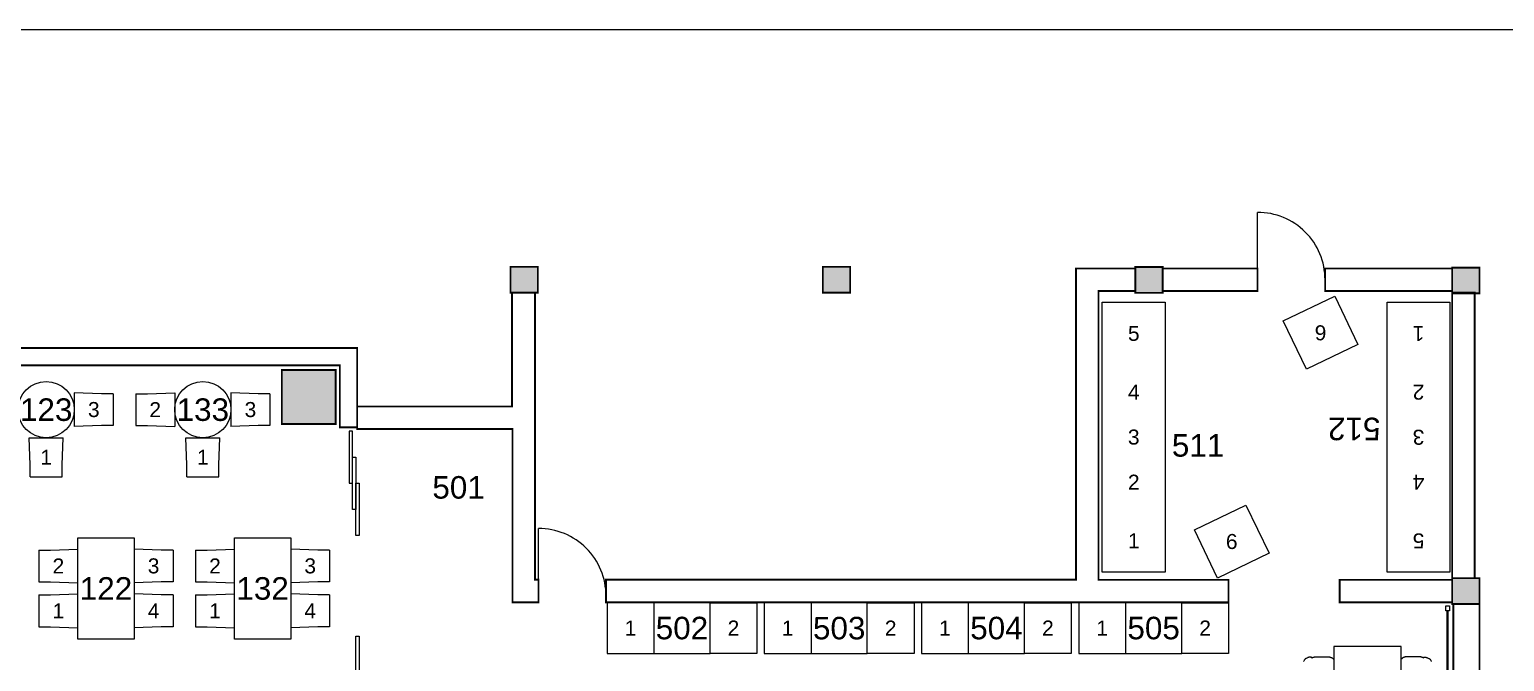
# Model space of a CAD drawing. Header units: inches. Extents: x -7053 to 899, y 8996 to 11069.
# Drawn here: x -382 to 405, y 10631 to 10968 of the extents above; entities that cross this region are included whole.
import ezdxf
from ezdxf.enums import TextEntityAlignment as Align

# ---------------------------------------------------------------- set-up
doc = ezdxf.new("R2010")
doc.units = ezdxf.units.IN
doc.header["$LTSCALE"] = 24
doc.header["$MEASUREMENT"] = 0
doc.layers.get('0').update_dxf_attribs({"linetype": 'CONTINUOUS'})
doc.layers.get('Defpoints').update_dxf_attribs({"linetype": 'CONTINUOUS'})
for name, color, linetype in [('20171023 KING ST - SIMPLIFIED FLOOR PLAN & SEATING$0$EXIST-EARLS GLAZING', 252, 'CONTINUOUS'), ('20171023 KING ST - SIMPLIFIED FLOOR PLAN & SEATING$0$EXIST-EARLS PATIO', 252, 'CONTINUOUS'), ('20171023 KING ST - SIMPLIFIED FLOOR PLAN & SEATING$0$EXIST-EARLS WALL', 252, 'CONTINUOUS'), ('20171023 KING ST - SIMPLIFIED FLOOR PLAN & SEATING$0$EXIST-EARLS WALL HATCH', 252, 'CONTINUOUS'), ('FLOOR PLAN', 252, 'CONTINUOUS')]:
    doc.layers.add(name, color=color, linetype=linetype)
doc.styles.add('BOLD_1_8', font='arial.ttf', dxfattribs={"height": 8})

# ---------------------------------------------------------------- blocks, each defined once
blk = doc.blocks.new('20171023 KING ST - SIMPLIFIED FLOOR PLAN & SEATING')
at = {"layer": '20171023 KING ST - SIMPLIFIED FLOOR PLAN & SEATING$0$EXIST-EARLS WALL HATCH', "linetype": 'Continuous'}
h = blk.add_hatch(color=256, dxfattribs=at)
h.dxf.hatch_style = 1
h.paths.add_polyline_path([(-125.35, 10841.85), (-125.35, 10828.07), (-110.78, 10828.07), (-110.78, 10841.85)])
h = blk.add_hatch(color=256, dxfattribs=at)
h.dxf.hatch_style = 1
h.paths.add_polyline_path([(41.23, 10841.85), (41.23, 10828.07), (55.79, 10828.07), (55.79, 10841.85)])
h = blk.add_hatch(color=256, dxfattribs=at)
h.dxf.hatch_style = 1
h.paths.add_polyline_path([(207.8, 10841.76), (207.8, 10827.98), (222.36, 10827.98), (222.36, 10841.76)])
h = blk.add_hatch(color=256, dxfattribs=at)
h.dxf.hatch_style = 1
h.paths.add_polyline_path([(376.8, 10841.44), (376.8, 10827.66), (391.37, 10827.66), (391.37, 10841.44)])
h = blk.add_hatch(color=256, dxfattribs=at)
h.dxf.hatch_style = 1
h.paths.add_polyline_path([(-247.28, 10758.1), (-218.53, 10758.1), (-218.53, 10786.85), (-247.28, 10786.85)])
h = blk.add_hatch(color=256, dxfattribs=at)
h.dxf.hatch_style = 1
h.paths.add_polyline_path([(376.8, 10675.91), (376.8, 10662.13), (391.37, 10662.13), (391.37, 10675.91)])
at = {"layer": '20171023 KING ST - SIMPLIFIED FLOOR PLAN & SEATING$0$EXIST-EARLS GLAZING', "linetype": 'Continuous'}
for p, q in [((272.98, 10834.85, -0.01), (272.98, 10870.85, -0.01)), ((-110.37, 10666.41, -0.02), (-110.37, 10702.41, -0.02)), ((373.34, 10658.46, -0.02), (373.34, 10661.08, -0.02)), ((373.34, 10661.08, -0.02), (375.34, 10661.08, -0.02)), ((375.34, 10658.46, -0.02), (373.34, 10658.46, -0.02)), ((374.09, 10587.3, -0.02), (374.09, 10658.46, -0.02)), ((374.59, 10587.3, -0.02), (374.59, 10658.46, -0.02)), ((375.34, 10661.08, -0.02), (375.34, 10658.46, -0.02))]:
    blk.add_line(p, q, dxfattribs=at)
at = {"layer": '20171023 KING ST - SIMPLIFIED FLOOR PLAN & SEATING$0$EXIST-EARLS GLAZING', "linetype": 'Continuous', "const_width": 1, "elevation": 0}
blk.add_lwpolyline([(-1145.34, 10789.35), (-1145.34, 10798.6), (-207.1, 10798.6), (-207.1, 10756.28), (-216.35, 10756.28), (-216.35, 10789.35)], close=True, dxfattribs=at)
at = {"layer": '20171023 KING ST - SIMPLIFIED FLOOR PLAN & SEATING$0$EXIST-EARLS GLAZING', "linetype": 'Continuous', "elevation": 0}
for points in [[(-211.32, 10726.47), (-209.57, 10726.47), (-209.57, 10754.28), (-211.32, 10754.28)], [(-209.57, 10740.38), (-207.82, 10740.38), (-207.82, 10712.56), (-209.57, 10712.56)], [(-207.82, 10726.47), (-206.07, 10726.47), (-206.07, 10698.66), (-207.82, 10698.66)], [(-207.82, 10645.03), (-206.07, 10645.03), (-206.07, 10617.22), (-207.82, 10617.22)]]:
    blk.add_lwpolyline(points, close=True, dxfattribs=at)
at = {"layer": '20171023 KING ST - SIMPLIFIED FLOOR PLAN & SEATING$0$EXIST-EARLS GLAZING', "linetype": 'Continuous'}
for centre, radius, start, end in [((273.14, 10835.01, 0), 35.84, 359.89611, 90.25267), ((-110.37, 10666.41, -0.02), 36, 359.99457, 90.00543)]:
    blk.add_arc(centre, radius, start, end, dxfattribs=at)
at = {"layer": '20171023 KING ST - SIMPLIFIED FLOOR PLAN & SEATING$0$EXIST-EARLS PATIO', "linetype": 'Continuous', "const_width": 1, "elevation": -0.02}
for points in [[(-125.35, 10841.85), (-125.35, 10828.07), (-110.78, 10828.07), (-110.78, 10841.85)], [(-74.37, 10663.02), (-74.37, 10675.05), (176.19, 10675.05), (176.19, 10840.96), (207.8, 10840.96), (207.8, 10828.96), (188.19, 10828.96), (188.19, 10675.02), (257.51, 10675.02), (257.51, 10663.02)], [(41.23, 10841.85), (41.23, 10828.07), (55.79, 10828.07), (55.79, 10841.85)], [(207.8, 10841.76), (207.8, 10827.98), (222.36, 10827.98), (222.36, 10841.76)], [(222.36, 10840.96), (272.98, 10840.96), (272.98, 10828.96), (222.36, 10828.96)], [(309.03, 10840.96), (376.8, 10840.96), (376.8, 10828.96), (309.03, 10828.96)], [(376.8, 10841.44), (376.8, 10827.66), (391.37, 10827.66), (391.37, 10841.44)], [(-207.1, 10767.43), (-124.5, 10767.43), (-124.5, 10828.07), (-112.28, 10828.07), (-112.28, 10675.05), (-110.37, 10675.05), (-110.37, 10663.02), (-124.28, 10663.02), (-124.28, 10755.43), (-207.1, 10755.43)], [(376.8, 10828.07), (388.8, 10828.07), (388.8, 10675.91), (376.8, 10675.91)], [(376.8, 10663.02), (316.8, 10663.02), (316.8, 10675.02), (376.8, 10675.02)], [(376.8, 10675.91), (376.8, 10662.13), (391.37, 10662.13), (391.37, 10675.91)], [(377.36, 10662.13), (391.36, 10662.13), (391.36, 10509.27), (377.36, 10509.27)]]:
    blk.add_lwpolyline(points, close=True, dxfattribs=at)
at = {"layer": '20171023 KING ST - SIMPLIFIED FLOOR PLAN & SEATING$0$EXIST-EARLS WALL', "linetype": 'Continuous', "const_width": 1, "elevation": 0}
blk.add_lwpolyline([(-247.28, 10758.1), (-218.53, 10758.1), (-218.53, 10786.85), (-247.28, 10786.85)], close=True, dxfattribs=at)
at = {"layer": 'Defpoints'}
blk.add_lwpolyline([(-1784.5, 10968.33), (898.74, 10968.33), (898.74, 8996.35), (-1784.5, 8996.35)], close=True, dxfattribs=at)
blk = doc.blocks.new('TABLE 08')
for p, q in [((-35.75, -6.5), (-29.5, -6.49)), ((-35.75, -6.5), (-35.75, -23.5)), ((-29.5, -6.5), (-15, -6)), ((29.5, -6.5), (15, -6)), ((35.75, -6.5), (29.5, -6.49)), ((35.75, -6.5), (35.75, -23.5)), ((-35.75, -23.5), (-29.5, -23.5)), ((-29.5, -23.5), (-15, -24)), ((29.5, -23.5), (15, -24)), ((35.75, -23.5), (29.5, -23.5)), ((-35.75, -30.43), (-35.75, -47.43)), ((-35.75, -30.43), (-29.5, -30.43)), ((-29.5, -30.43), (-15, -29.93)), ((29.5, -30.43), (15, -29.93)), ((35.75, -30.43), (29.5, -30.43)), ((35.75, -30.43), (35.75, -47.43)), ((-35.75, -47.43), (-29.5, -47.43)), ((-29.5, -47.43), (-15, -47.93)), ((29.5, -47.43), (15, -47.93)), ((35.75, -47.43), (29.5, -47.43))]:
    blk.add_line(p, q)
blk.add_lwpolyline([(-15, 0), (15, 0), (15, -53.93), (-15, -53.93)], close=True)
at = {"char_height": 8, "attachment_point": 5, "style": 'BOLD_1_8'}
for s, insert in [('2', (-25.38, -15)), ('3', (25.38, -15)), ('1', (-25.38, -38.93)), ('4', (25.38, -38.93))]:
    blk.add_mtext_dynamic_manual_height_columns(s, width=36.2153, gutter_width=1.25, heights=[0], dxfattribs=dict(at, insert=insert))
at = {"style": 'BOLD_1_8'}
blk.add_attdef('00', text='', height=12, dxfattribs=at).set_placement((0, -26.97, 0), align=Align.MIDDLE_CENTER)
blk = doc.blocks.new('TABLE 09')
for p, q in [((-35.75, -6.5), (-29.5, -6.49)), ((-35.75, -6.5), (-35.75, -23.5)), ((-29.5, -6.5), (-15, -6)), ((-15, -6), (-15, -24)), ((29.5, -6.5), (15, -6)), ((15, -6), (15, -24)), ((35.75, -6.5), (29.5, -6.49)), ((35.75, -6.5), (35.75, -23.5)), ((-35.75, -23.5), (-29.5, -23.5)), ((-29.5, -23.5), (-15, -24)), ((29.5, -23.5), (15, -24)), ((35.75, -23.5), (29.5, -23.5)), ((-8.5, -44.5), (-9, -30)), ((-9, -30), (9, -30)), ((8.5, -44.5), (9, -30)), ((-8.5, -50.75), (-8.51, -44.5)), ((8.5, -50.75), (8.5, -44.5)), ((-8.5, -50.75), (8.5, -50.75))]:
    blk.add_line(p, q)
blk.add_circle((0, -15), 15)
at = {"char_height": 8, "attachment_point": 5, "style": 'BOLD_1_8'}
for s, insert in [('2', (-25.38, -15)), ('3', (25.38, -15)), ('1', (0, -40.38))]:
    blk.add_mtext_dynamic_manual_height_columns(s, width=36.2153, gutter_width=1.25, heights=[0], dxfattribs=dict(at, insert=insert))
at = {"style": 'BOLD_1_8'}
blk.add_attdef('00', text='', height=12, dxfattribs=at).set_placement((0, -15, 0), align=Align.MIDDLE_CENTER)
blk = doc.blocks.new('TABLE 11')
for p, q in [((-15, 0), (-39.92, 0)), ((-39.92, 0), (-39.92, -27)), ((15, 0), (39.92, 0)), ((39.92, 0), (39.92, -27)), ((-39.92, -27), (-15, -27)), ((39.92, -27), (15, -27))]:
    blk.add_line(p, q)
blk.add_lwpolyline([(-15, 0), (-15, -27), (15, -27), (15, 0), (-15, 0)])
at = {"char_height": 8, "attachment_point": 5, "style": 'BOLD_1_8'}
for s, insert in [('1', (-27.46, -13.5)), ('2', (27.46, -13.5))]:
    blk.add_mtext_dynamic_manual_height_columns(s, width=36.2153, gutter_width=1.25, heights=[0], dxfattribs=dict(at, insert=insert))
at = {"style": 'BOLD_1_8'}
blk.add_attdef('00', text='', height=12, dxfattribs=at).set_placement((0, -13.5, 0.02), align=Align.MIDDLE_CENTER)
blk = doc.blocks.new('TABLE 15')
for p, q in [((18.01, 117.64, 0), (-18.01, 117.64, 0)), ((-18.01, 117.64, 0), (-18.01, 0, 0)), ((18.01, 0, 0), (18.01, 117.64, 0))]:
    blk.add_line(p, q)
for points, knots in [([(-32.94, 111.14), (-32.97, 111.12), (-33.02, 111.08), (-33.13, 110.99), (-33.26, 110.86), (-33.42, 110.68), (-33.62, 110.43), (-33.86, 110.07), (-34.02, 109.77), (-34.09, 109.61)], [0, 0, 0, 0, 2.359778, 4.869377, 10.191424, 15.845352, 21.732083, 33.881843, 46.544574, 46.544574, 46.544574, 46.544574]), ([(-32.8, 111.24), (-32.8, 111.24), (-32.81, 111.23), (-32.84, 111.21), (-32.88, 111.19), (-32.92, 111.16), (-32.94, 111.14)], [0, 0, 0, 0, 0.487428, 0.991917, 2.054704, 4.283476, 4.283476, 4.283476, 4.283476]), ([(-30.07, 111.93), (-30.1, 111.94), (-30.18, 111.95), (-30.3, 111.96), (-30.43, 111.96), (-30.57, 111.95), (-30.72, 111.93), (-30.88, 111.91), (-31.04, 111.87), (-31.22, 111.83), (-31.39, 111.79), (-31.57, 111.73), (-31.71, 111.69), (-31.84, 111.65), (-32.16, 111.53), (-32.47, 111.4), (-32.72, 111.28)], [0, 0, 0, 0, 2.593621, 5.482058, 8.577723, 12.001054, 15.662205, 19.556252, 23.671802, 27.994039, 32.368812, 36.906904, 41.514708, 42.773481, 46.505736, 66.812405, 66.812405, 66.812405, 66.812405]), ([(-29.98, 111.89), (-29.98, 111.89), (-29.98, 111.89), (-29.99, 111.9), (-30.01, 111.91), (-30.03, 111.92), (-30.07, 111.93)], [0, 0, 0, 0, 0.219458, 0.438108, 0.881749, 1.776838, 1.776838, 1.776838, 1.776838]), ([(-29.75, 111.48), (-29.69, 111.52), (-29.55, 111.6), (-29.34, 111.71), (-29.12, 111.81), (-28.9, 111.89), (-28.67, 111.95), (-28.47, 112), (-28.32, 112.02), (-28.2, 112.04), (-28.08, 112.06), (-27.96, 112.07), (-27.86, 112.07), (-27.77, 112.07), (-27.7, 112.07), (-27.64, 112.07), (-27.59, 112.07), (-27.55, 112.07), (-27.5, 112.07), (-27.45, 112.07), (-25.4, 112.07), (-23.28, 112.07), (-21.13, 112.07), (-20.98, 112.07), (-20.9, 112.07), (-20.86, 112.07), (-20.82, 112.07), (-20.78, 112.07), (-20.73, 112.07), (-20.67, 112.07), (-20.62, 112.07), (-20.57, 112.06), (-20.5, 112.06), (-20.43, 112.05), (-20.35, 112.04), (-20.28, 112.03), (-20.2, 112.02), (-20.12, 112.01), (-20.05, 112), (-19.97, 111.98), (-19.9, 111.96), (-19.82, 111.94), (-19.74, 111.92), (-19.67, 111.9), (-19.6, 111.87), (-19.5, 111.84), (-19.41, 111.8), (-19.31, 111.76), (-19.22, 111.72), (-19.1, 111.67), (-18.96, 111.59), (-18.86, 111.53), (-18.77, 111.48), (-18.67, 111.41), (-18.56, 111.34), (-18.44, 111.24), (-18.31, 111.14), (-18.18, 111.02), (-18.08, 110.92), (-18.02, 110.86), (-18.01, 110.84)], [0, 0, 0, 0, 5.72563, 11.638342, 17.260894, 22.922401, 28.742922, 34.444488, 37.302031, 40.199141, 43.070322, 45.950302, 49.053334, 50.597395, 52.213287, 54.148835, 54.810842, 56.198377, 57.082182, 57.982873, 59.768639, 205.405174, 211.614238, 215.240558, 216.120377, 217.503019, 218.1197, 218.87376, 220.264619, 222.138923, 223.116007, 224.149054, 225.8389, 227.741458, 229.580904, 231.399916, 233.225706, 235.045462, 237.020929, 238.716762, 240.672175, 242.738864, 244.454546, 246.394975, 248.208372, 250.027817, 253.72258, 255.653916, 257.54021, 261.279137, 264.972737, 268.750306, 270.18791, 272.540295, 276.909178, 279.829807, 284.10991, 288.387997, 292.747109, 294.447191, 294.447191, 294.447191, 294.447191]), ([(29.75, 111.48), (29.69, 111.52), (29.55, 111.6), (29.34, 111.71), (29.12, 111.81), (28.9, 111.89), (28.67, 111.95), (28.47, 112), (28.32, 112.02), (28.2, 112.04), (28.08, 112.06), (27.96, 112.07), (27.86, 112.07), (27.77, 112.07), (27.7, 112.07), (27.64, 112.07), (27.59, 112.07), (27.55, 112.07), (27.5, 112.07), (27.45, 112.07), (25.4, 112.07), (23.28, 112.07), (21.13, 112.07), (20.98, 112.07), (20.9, 112.07), (20.86, 112.07), (20.82, 112.07), (20.78, 112.07), (20.73, 112.07), (20.67, 112.07), (20.62, 112.07), (20.57, 112.06), (20.5, 112.06), (20.43, 112.05), (20.35, 112.04), (20.28, 112.03), (20.2, 112.02), (20.12, 112.01), (20.05, 112), (19.97, 111.98), (19.9, 111.96), (19.82, 111.94), (19.74, 111.92), (19.67, 111.9), (19.6, 111.87), (19.5, 111.84), (19.41, 111.8), (19.31, 111.76), (19.22, 111.72), (19.1, 111.67), (18.96, 111.59), (18.86, 111.53), (18.77, 111.48), (18.67, 111.41), (18.56, 111.34), (18.44, 111.24), (18.31, 111.14), (18.18, 111.02), (18.08, 110.92), (18.02, 110.86), (18.01, 110.84)], [0, 0, 0, 0, 5.72563, 11.638342, 17.260894, 22.922401, 28.742922, 34.444488, 37.302031, 40.199141, 43.070322, 45.950302, 49.053334, 50.597395, 52.213287, 54.148835, 54.810842, 56.198377, 57.082182, 57.982873, 59.768639, 205.405174, 211.614238, 215.240558, 216.120377, 217.503019, 218.1197, 218.87376, 220.264619, 222.138923, 223.116007, 224.149054, 225.8389, 227.741458, 229.580904, 231.399916, 233.225706, 235.045462, 237.020929, 238.716762, 240.672175, 242.738864, 244.454546, 246.394975, 248.208372, 250.027817, 253.72258, 255.653916, 257.54021, 261.279137, 264.972737, 268.750306, 270.18791, 272.540295, 276.909178, 279.829807, 284.10991, 288.387997, 292.747109, 294.447197, 294.447197, 294.447197, 294.447197]), ([(29.98, 111.89), (29.98, 111.89), (29.98, 111.89), (29.99, 111.9), (30.01, 111.91), (30.03, 111.92), (30.07, 111.93)], [0, 0, 0, 0, 0.219458, 0.438108, 0.881749, 1.776838, 1.776838, 1.776838, 1.776838]), ([(30.07, 111.93), (30.1, 111.94), (30.18, 111.95), (30.3, 111.96), (30.43, 111.96), (30.57, 111.95), (30.72, 111.93), (30.88, 111.91), (31.04, 111.87), (31.22, 111.83), (31.39, 111.79), (31.57, 111.73), (31.71, 111.69), (31.84, 111.65), (32.16, 111.53), (32.47, 111.4), (32.72, 111.28)], [0, 0, 0, 0, 2.593621, 5.482058, 8.577723, 12.001054, 15.662205, 19.556252, 23.671802, 27.994039, 32.368812, 36.906904, 41.514708, 42.773481, 46.505736, 66.812405, 66.812405, 66.812405, 66.812405]), ([(32.8, 111.24), (32.8, 111.24), (32.81, 111.23), (32.84, 111.21), (32.88, 111.19), (32.92, 111.16), (32.94, 111.14)], [0, 0, 0, 0, 0.487428, 0.991917, 2.054704, 4.283476, 4.283476, 4.283476, 4.283476]), ([(32.94, 111.14), (32.97, 111.12), (33.02, 111.08), (33.13, 110.99), (33.26, 110.86), (33.42, 110.68), (33.62, 110.43), (33.86, 110.07), (34.02, 109.77), (34.09, 109.61)], [0, 0, 0, 0, 2.359778, 4.869377, 10.191424, 15.845352, 21.732083, 33.881843, 46.544574, 46.544574, 46.544574, 46.544574])]:
    blk.add_open_spline(points, degree=3, knots=knots)
for points, weights in [([(-32.75, 111.27), (-32.77, 111.26), (-32.79, 111.24)], [1, 0.999750699826, 1]), ([(-32.73, 111.28), (-32.74, 111.27), (-32.75, 111.27)], [1, 0.999906532277, 1]), ([(-29.95, 111.86), (-29.96, 111.87), (-29.98, 111.89)], [1, 0.993407673287, 1]), ([(-29.84, 111.69), (-29.9, 111.78), (-29.95, 111.86)], [1, 0.999999986134, 1]), ([(-29.75, 111.48), (-29.8, 111.64), (-29.84, 111.69)], [1, 0.992461126439, 1]), ([(29.75, 111.48), (29.8, 111.64), (29.84, 111.69)], [1, 0.992461126439, 1]), ([(29.84, 111.69), (29.9, 111.78), (29.95, 111.86)], [1, 0.999999986134, 1]), ([(29.95, 111.86), (29.96, 111.87), (29.98, 111.89)], [1, 0.993407673287, 1]), ([(32.73, 111.28), (32.74, 111.27), (32.75, 111.27)], [1, 0.999906532277, 1]), ([(32.75, 111.27), (32.77, 111.26), (32.79, 111.24)], [1, 0.999750699826, 1])]:
    blk.add_rational_spline(points, weights, degree=2)
at = {"style": 'BOLD_1_8'}
for p in [(0, 88.23, 0.02), (0, 29.41, 0.02)]:
    blk.add_attdef('00', text='', height=12, dxfattribs=at).set_placement(p, align=Align.MIDDLE_CENTER)
blk = doc.blocks.new('SOFA 01')
for p, q in [((0, 144), (33.5, 144)), ((0, 0), (0, 144)), ((33.5, 144), (33.5, 0)), ((33.5, 0), (0, 0))]:
    blk.add_line(p, q)
at = {"transparency": 33554687, "elevation": 0}
blk.add_lwpolyline([(49.08, 22.58), (76.57, 35.78), (88.9, 10.08), (61.41, -3.11)], close=True, dxfattribs=at)
at = {"char_height": 8, "attachment_point": 5, "style": 'BOLD_1_8'}
for s, insert in [('5', (16.75, 127.25)), ('4', (16.75, 96)), ('3', (16.75, 72)), ('2', (16.75, 48)), ('1', (16.75, 16.75)), ('6', (68.99, 16.33, 0))]:
    blk.add_mtext_dynamic_manual_height_columns(s, width=36.2153, gutter_width=1.25, heights=[0], dxfattribs=dict(at, insert=insert))
at = {"style": 'BOLD_1_8'}
blk.add_attdef('00', text='', height=12, dxfattribs=at).set_placement((51.05, 67.62, -0.01), align=Align.MIDDLE_CENTER)

msp = doc.modelspace()

# ---------------------------------------------------------------- linework, layer by layer
at = {"layer": 'Defpoints'}
msp.add_lwpolyline([(-1784.5, 10968.33), (898.74, 10968.33), (898.74, 8996.35), (-1784.5, 8996.35)], close=True, dxfattribs=at)

# ---------------------------------------------------------------- block references
at = {"linetype": 'Continuous'}
for name, p, values in [('SOFA 01', (190.24, 10679.06, -0.02), {'00': '511'}), ('TABLE 11', (-33.91, 10662.82, -0.02), {'00': '502'}), ('TABLE 11', (49.93, 10662.79, -0.02), {'00': '503'}), ('TABLE 11', (133.77, 10662.82, -0.02), {'00': '504'}), ('TABLE 11', (217.6, 10662.82, -0.02), {'00': '505'})]:
    msp.add_blockref(name, p, dxfattribs=at).add_auto_attribs(values)
at = {"linetype": 'Continuous', "rotation": 180}
msp.add_blockref('SOFA 01', (375.61, 10823.06, -0.02), dxfattribs=at).add_auto_attribs({'00': '512'})
at = {"linetype": 'Continuous'}
ref = msp.add_blockref('TABLE 09', (-372.9, 10780.72, 0), dxfattribs=at)
ref.add_attrib('00', '123', dxfattribs={"linetype": 'Continuous', "height": 12, "style": 'BOLD_1_8'}).set_placement((-372.9, 10765.72, 0), align=Align.MIDDLE_CENTER)
ref = msp.add_blockref('TABLE 09', (-289.38, 10780.72, 0), dxfattribs=at)
ref.add_attrib('00', '133', dxfattribs={"linetype": 'Continuous', "height": 12, "style": 'BOLD_1_8'}).set_placement((-289.38, 10765.72, 0), align=Align.MIDDLE_CENTER)
ref = msp.add_blockref('TABLE 08', (-341.01, 10697.4, 0), dxfattribs=at)
ref.add_attrib('00', '122', dxfattribs={"linetype": 'Continuous', "height": 12, "style": 'BOLD_1_8'}).set_placement((-341.01, 10670.44, 0), align=Align.MIDDLE_CENTER)
ref = msp.add_blockref('TABLE 08', (-257.51, 10697.4, 0), dxfattribs=at)
ref.add_attrib('00', '132', dxfattribs={"linetype": 'Continuous', "height": 12, "style": 'BOLD_1_8'}).set_placement((-257.51, 10670.44, 0), align=Align.MIDDLE_CENTER)
msp.add_blockref('TABLE 15', (331.62, 10521.88, -0.02), dxfattribs=at)
at = {"layer": 'FLOOR PLAN'}
msp.add_blockref('20171023 KING ST - SIMPLIFIED FLOOR PLAN & SEATING', (0, 0), dxfattribs=at)

# ---------------------------------------------------------------- texts
at = {"insert": (-153.01, 10724.21, -0.02), "char_height": 12, "attachment_point": 5, "style": 'BOLD_1_8'}
msp.add_mtext_dynamic_manual_height_columns('501', width=36.2153, gutter_width=1.25, heights=[0], dxfattribs=at)

doc.saveas('drawing.dxf')
